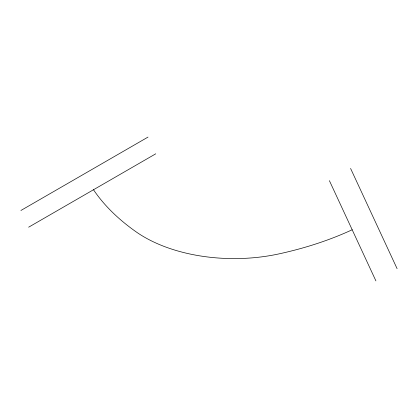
<?xml version="1.0" encoding="UTF-8"?>
<svg xmlns="http://www.w3.org/2000/svg" width="418" height="418" viewBox="0 0 418 418"><rect width="100%" height="100%" fill="white"/><g stroke="black" fill="none" stroke-linecap="round" stroke-linejoin="round"><path stroke-width="0.63" d="M20.9 210.479L148.009 137.094M28.654 227.183L155.762 153.803M350.577 168.433L397.1 268.675M329.394 180.66L375.918 280.906M352.181 229.764A267.719 154.566 0 0 1 278.973 253.888A126.957 73.296 0 0 1 136.007 231.771A267.719 154.566 0 0 1 93.496 189.746"/></g></svg>
